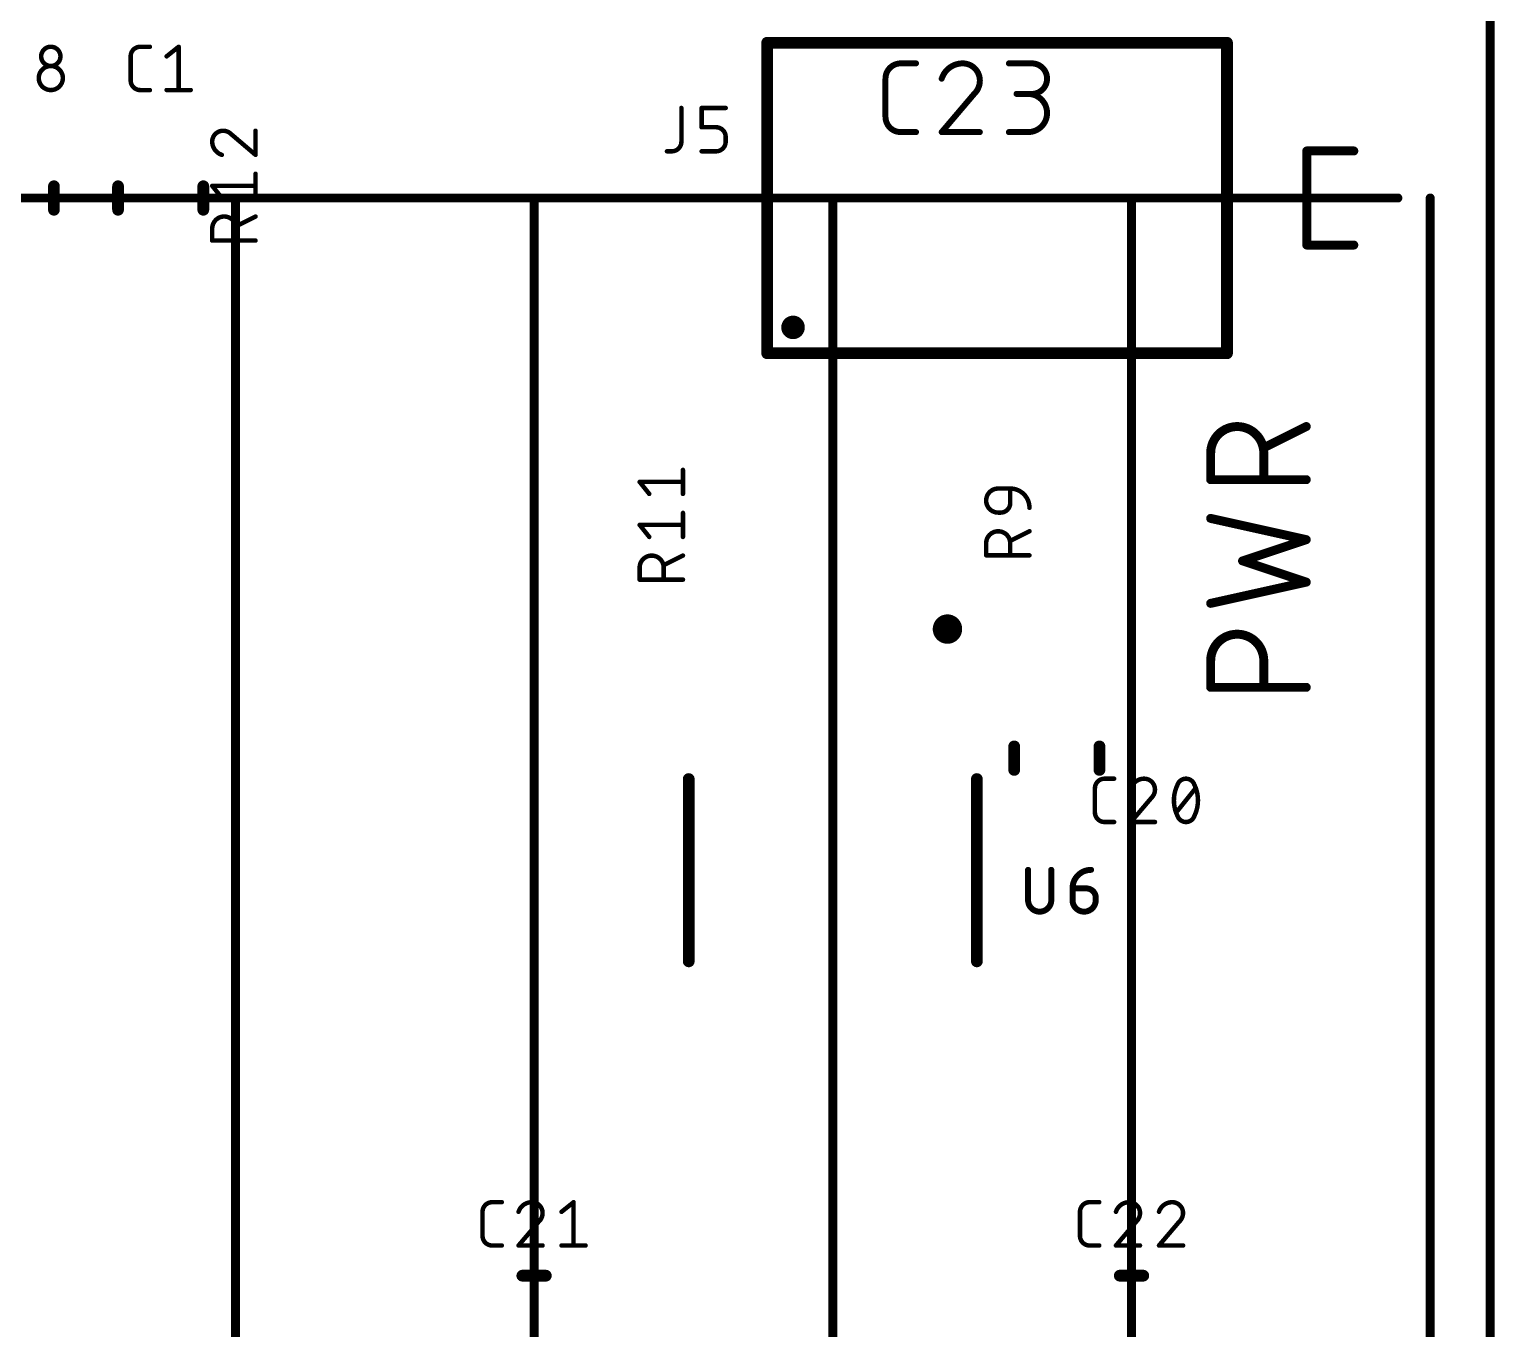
# Model space of a CAD drawing. Extents: x 0 to 95, y -1 to 127.
# Drawn here: x 70.16 to 95.08, y 21.43 to 43.53 of the extents above; entities that cross this region are included whole.
import ezdxf

# ---------------------------------------------------------------- set-up
doc = ezdxf.new("R2010")
doc.units = 0
doc.layers.add('21', color=253, linetype='CONTINUOUS')
doc.layers.add('25', color=253, linetype='CONTINUOUS')

msp = doc.modelspace()

# ---------------------------------------------------------------- linework, layer by layer
at = {"layer": '21'}
for points, const_width in [([(95, 100.4), (95, 1.4)], 0.1524), ([(82.704, 43.3), (90.524, 43.3)], 0.2), ([(82.704, 38.02), (82.704, 43.3)], 0.2), ([(90.524, 43.3), (90.524, 38.02)], 0.2), ([(91.88, 39.86), (91.88, 41.46)], 0.1524), ([(91.88, 41.46), (92.68, 41.46)], 0.1524), ([(70.575, 40.46), (70.575, 40.86)], 0.2), ([(71.665, 40.46), (71.665, 40.86)], 0.2), ([(73.115, 40.46), (73.115, 40.86)], 0.2), ([(73.66, 40.66), (68.58, 40.66)], 0.1524), ([(73.66, 40.66), (73.66, -1.25)], 0.1524), ([(78.74, 40.66), (73.66, 40.66)], 0.1524), ([(78.74, 40.66), (78.74, -1.25)], 0.1524), ([(83.82, 40.66), (78.74, 40.66)], 0.1524), ([(83.82, 40.66), (83.82, -1.25)], 0.1524), ([(88.9, 40.66), (83.82, 40.66)], 0.1524), ([(88.9, 40.66), (88.9, -1.25)], 0.1524), ([(93.43, 40.66), (88.9, 40.66)], 0.1524), ([(93.98, 40.66), (93.98, -1.25)], 0.1524), ([(92.68, 39.86), (91.88, 39.86)], 0.1524), ([(90.524, 38.02), (82.704, 38.02)], 0.2), ([(86.905, 30.935), (86.905, 31.335)], 0.2), ([(88.355, 30.935), (88.355, 31.335)], 0.2), ([(81.37, 30.78), (81.37, 27.68)], 0.2), ([(86.27, 30.78), (86.27, 27.68)], 0.2), ([(78.54, 22.335), (78.94, 22.335)], 0.2), ([(88.7, 22.335), (89.1, 22.335)], 0.2)]:
    msp.add_lwpolyline(points, dxfattribs=dict(at, const_width=const_width))
for points, const_width in [([(82.704, 43.35, 1), (82.704, 43.25)], 0.1), ([(82.754, 43.3, 1), (82.654, 43.3)], 0.1), ([(90.574, 43.3, 1), (90.474, 43.3)], 0.1), ([(90.524, 43.25, 1), (90.524, 43.35)], 0.1), ([(91.9181, 41.46, 1), (91.8419, 41.46)], 0.0762), ([(91.88, 41.4981, 1), (91.88, 41.4219)], 0.0762), ([(92.68, 41.4219, 1), (92.68, 41.4981)], 0.0762), ([(70.625, 40.86, 1), (70.525, 40.86)], 0.1), ([(71.715, 40.86, 1), (71.615, 40.86)], 0.1), ([(73.165, 40.86, 1), (73.065, 40.86)], 0.1), ([(73.6981, 40.66, 1), (73.6219, 40.66)], 0.0762), ([(73.66, 40.6981, 1), (73.66, 40.6219)], 0.0762), ([(73.66, 40.6219, 1), (73.66, 40.6981)], 0.0762), ([(78.7781, 40.66, 1), (78.7019, 40.66)], 0.0762), ([(78.74, 40.6981, 1), (78.74, 40.6219)], 0.0762), ([(78.74, 40.6219, 1), (78.74, 40.6981)], 0.0762), ([(83.8581, 40.66, 1), (83.7819, 40.66)], 0.0762), ([(83.82, 40.6981, 1), (83.82, 40.6219)], 0.0762), ([(83.82, 40.6219, 1), (83.82, 40.6981)], 0.0762), ([(88.9381, 40.66, 1), (88.8619, 40.66)], 0.0762), ([(88.9, 40.6981, 1), (88.9, 40.6219)], 0.0762), ([(88.9, 40.6219, 1), (88.9, 40.6981)], 0.0762), ([(93.43, 40.6219, 1), (93.43, 40.6981)], 0.0762), ([(94.0181, 40.66, 1), (93.9419, 40.66)], 0.0762), ([(70.525, 40.46, 1), (70.625, 40.46)], 0.1), ([(71.615, 40.46, 1), (71.715, 40.46)], 0.1), ([(73.065, 40.46, 1), (73.165, 40.46)], 0.1), ([(91.88, 39.8981, 1), (91.88, 39.8219)], 0.0762), ([(91.8419, 39.86, 1), (91.9181, 39.86)], 0.0762), ([(92.68, 39.8219, 1), (92.68, 39.8981)], 0.0762), ([(83.144, 38.36, 1), (83.144, 38.56, 1), (83.144, 38.36)], 0.2), ([(82.704, 38.07, 1), (82.704, 37.97)], 0.1), ([(82.654, 38.02, 1), (82.754, 38.02)], 0.1), ([(90.474, 38.02, 1), (90.574, 38.02)], 0.1), ([(90.524, 37.97, 1), (90.524, 38.07)], 0.1), ([(85.77, 33.205, 1), (85.77, 33.455, 1), (85.77, 33.205)], 0.25), ([(86.955, 31.335, 1), (86.855, 31.335)], 0.1), ([(88.405, 31.335, 1), (88.305, 31.335)], 0.1), ([(86.855, 30.935, 1), (86.955, 30.935)], 0.1), ([(88.305, 30.935, 1), (88.405, 30.935)], 0.1), ([(81.42, 30.78, 1), (81.32, 30.78)], 0.1), ([(86.32, 30.78, 1), (86.22, 30.78)], 0.1), ([(81.32, 27.68, 1), (81.42, 27.68)], 0.1), ([(86.22, 27.68, 1), (86.32, 27.68)], 0.1), ([(78.54, 22.385, 1), (78.54, 22.285)], 0.1), ([(78.94, 22.285, 1), (78.94, 22.385)], 0.1), ([(88.7, 22.385, 1), (88.7, 22.285)], 0.1), ([(89.1, 22.285, 1), (89.1, 22.385)], 0.1)]:
    msp.add_lwpolyline(points, format="xyb", dxfattribs=dict(at, const_width=const_width))
at = {"layer": '25'}
for points, const_width in [([(70.6854, 43.0682, 1), (70.358, 43.0682)], 0.0762), ([(72.0431, 43.2319, 0.4142), (71.8794, 43.0682)], 0.0762), ([(72.0431, 43.251, 1), (72.0431, 43.2129)], 0.0381), ([(72.0431, 43.2129, 1), (72.0431, 43.2509)], 0.0381), ([(72.2068, 43.2129, 1), (72.2068, 43.251)], 0.0381), ([(72.715, 43.2319, 1), (72.6769, 43.2319)], 0.0381), ([(72.7079, 43.217, 1), (72.684, 43.2468)], 0.0381), ([(70.7263, 42.6999, 1), (70.3171, 42.6999)], 0.0762), ([(70.358, 43.0682, 1), (70.6854, 43.0682)], 0.0762), ([(70.3771, 43.0682, 1), (70.339, 43.0682)], 0.0381), ([(70.339, 43.0682, 1), (70.3771, 43.0682)], 0.0381), ([(70.7045, 43.0682, 1), (70.6664, 43.0682)], 0.0381), ([(70.6664, 43.0682, 1), (70.7044, 43.0682)], 0.0381), ([(71.8985, 43.0682, 1), (71.8604, 43.0682)], 0.0381), ([(71.8604, 43.0682, 1), (71.8985, 43.0682)], 0.0381), ([(72.4794, 43.0831, 1), (72.5032, 43.0533)], 0.0381), ([(84.9757, 42.9492, 0.4142), (84.716, 42.6896)], 0.1016), ([(84.9757, 42.9746, 1), (84.9757, 42.9238)], 0.0508), ([(84.9757, 42.9238, 1), (84.9757, 42.9746)], 0.0508), ([(85.2353, 42.9238, 1), (85.2353, 42.9746)], 0.0508), ([(86.0289, 42.9492, 0.3252), (85.6719, 42.6896)], 0.1016), ([(86.321, 42.6571, 0.4142), (86.0289, 42.9492)], 0.1016), ([(86.0289, 42.9746, 1), (86.0289, 42.9238)], 0.0508), ([(86.0289, 42.9238, 1), (86.0289, 42.9746)], 0.0508), ([(86.8149, 42.9746, 1), (86.8149, 42.9238)], 0.0508), ([(87.2043, 42.4299, 1), (87.2043, 42.9492)], 0.1016), ([(87.2043, 42.9746, 1), (87.2043, 42.9238)], 0.0508), ([(87.2043, 42.9238, 1), (87.2043, 42.9746)], 0.0508), ([(70.3171, 42.6999, 1), (70.7263, 42.6999)], 0.0762), ([(70.3361, 42.6999, 1), (70.2981, 42.6999)], 0.0381), ([(70.2981, 42.6999, 1), (70.3362, 42.6999)], 0.0381), ([(70.7454, 42.6999, 1), (70.7073, 42.6999)], 0.0381), ([(70.7073, 42.6999, 1), (70.7454, 42.6999)], 0.0381), ([(71.8794, 42.659, 0.4142), (72.0431, 42.4953)], 0.0762), ([(71.8985, 42.659, 1), (71.8604, 42.659)], 0.0381), ([(71.8604, 42.659, 1), (71.8985, 42.659)], 0.0381), ([(84.7414, 42.6896, 1), (84.6906, 42.6896)], 0.0508), ([(84.6906, 42.6896, 1), (84.7414, 42.6896)], 0.0508), ([(85.6477, 42.6974, 1), (85.696, 42.6817)], 0.0508), ([(86.2236, 42.4299, 0.2053), (86.321, 42.6571)], 0.1016), ([(86.3464, 42.6571, 1), (86.2956, 42.6571)], 0.0508), ([(86.2956, 42.6571, 1), (86.3464, 42.6571)], 0.0508), ([(72.0431, 42.5144, 1), (72.0431, 42.4763)], 0.0381), ([(72.0431, 42.4763, 1), (72.0431, 42.5144)], 0.0381), ([(72.2068, 42.4763, 1), (72.2068, 42.5144)], 0.0381), ([(72.4913, 42.5144, 1), (72.4913, 42.4763)], 0.0381), ([(72.6769, 42.4953, 1), (72.715, 42.4953)], 0.0381), ([(72.9006, 42.4763, 1), (72.9006, 42.5144)], 0.0381), ([(86.2061, 42.4483, 1), (86.2411, 42.4115)], 0.0508), ([(86.243, 42.4135, 1), (86.2042, 42.4464)], 0.0508), ([(86.9447, 42.4553, 1), (86.9447, 42.4045)], 0.0508), ([(87.1394, 41.7808, 1), (87.1394, 42.4299)], 0.1016), ([(87.1394, 42.4553, 1), (87.1394, 42.4045)], 0.0508), ([(87.2043, 42.4553, 1), (87.2043, 42.4045)], 0.0508), ([(87.2043, 42.4045, 1), (87.2043, 42.4553)], 0.0508), ([(81.2647, 42.1908, 1), (81.2266, 42.1908)], 0.0381), ([(81.6081, 42.1908, 1), (81.57, 42.1908)], 0.0381), ([(81.5891, 42.2099, 1), (81.5891, 42.1718)], 0.0381), ([(81.9983, 42.1718, 1), (81.9983, 42.2099)], 0.0381), ([(81.5891, 41.8825, 1), (81.5891, 41.8444)], 0.0381), ([(81.57, 41.8634, 1), (81.6081, 41.8634)], 0.0381), ([(81.8346, 41.8825, 1), (81.8346, 41.8444)], 0.0381), ([(81.9983, 41.6997, 0.4142), (81.8346, 41.8634)], 0.0762), ([(81.8346, 41.8444, 1), (81.8346, 41.8825)], 0.0381), ([(84.716, 42.0404, 0.4142), (84.9757, 41.7808)], 0.1016), ([(84.7414, 42.0404, 1), (84.6906, 42.0404)], 0.0508), ([(84.6906, 42.0404, 1), (84.7414, 42.0404)], 0.0508), ([(73.4505, 41.8032, 0.4142), (73.2663, 41.6191)], 0.0762), ([(73.2663, 41.6191, 0.3252), (73.43, 41.394)], 0.0762), ([(73.2853, 41.6191, 1), (73.2473, 41.6191)], 0.0381), ([(73.2473, 41.6191, 1), (73.2853, 41.6191)], 0.0381), ([(73.4504, 41.8223, 1), (73.4505, 41.7842)], 0.0381), ([(73.5937, 41.7419, 0.2053), (73.4505, 41.8032)], 0.0762), ([(73.4505, 41.7842, 1), (73.4505, 41.8223)], 0.0381), ([(73.606, 41.7564, 1), (73.5813, 41.7273)], 0.0381), ([(73.5799, 41.7287, 1), (73.6075, 41.755)], 0.0381), ([(74.0219, 41.8032, 1), (73.9839, 41.8032)], 0.0381), ([(81.0819, 41.4542, 0.4142), (81.2456, 41.6179)], 0.0762), ([(81.2647, 41.6179, 1), (81.2266, 41.6179)], 0.0381), ([(81.2266, 41.6179, 1), (81.2647, 41.6179)], 0.0381), ([(81.8346, 41.4542, 0.4142), (81.9983, 41.6179)], 0.0762), ([(82.0173, 41.6179, 1), (81.9792, 41.6179)], 0.0381), ([(82.0173, 41.6997, 1), (81.9793, 41.6997)], 0.0381), ([(81.9793, 41.6997, 1), (82.0173, 41.6997)], 0.0381), ([(81.9793, 41.6179, 1), (82.0173, 41.6179)], 0.0381), ([(84.9757, 41.8062, 1), (84.9757, 41.7554)], 0.0508), ([(84.9757, 41.7554, 1), (84.9757, 41.8062)], 0.0508), ([(85.2353, 41.7554, 1), (85.2353, 41.8062)], 0.0508), ([(85.6525, 41.7973, 1), (85.6912, 41.7643)], 0.0508), ([(85.6719, 41.8062, 1), (85.6719, 41.7554)], 0.0508), ([(86.321, 41.7554, 1), (86.321, 41.8062)], 0.0508), ([(86.8149, 41.8062, 1), (86.8149, 41.7554)], 0.0508), ([(87.1394, 41.8062, 1), (87.1394, 41.7554)], 0.0508), ([(87.1394, 41.7554, 1), (87.1394, 41.8062)], 0.0508), ([(73.4241, 41.3759, 1), (73.4359, 41.4121)], 0.0381), ([(73.9839, 41.394, 1), (74.0219, 41.394)], 0.0381), ([(73.9906, 41.3795, 1), (74.0152, 41.4085)], 0.0381), ([(81.0001, 41.4733, 1), (81.0001, 41.4352)], 0.0381), ([(81.0819, 41.4733, 1), (81.0819, 41.4352)], 0.0381), ([(81.0819, 41.4352, 1), (81.0819, 41.4733)], 0.0381), ([(81.5891, 41.4733, 1), (81.5891, 41.4352)], 0.0381), ([(81.8346, 41.4733, 1), (81.8346, 41.4352)], 0.0381), ([(81.8346, 41.4352, 1), (81.8346, 41.4733)], 0.0381), ([(73.2663, 40.8862, 1), (73.2663, 40.8481)], 0.0381), ([(73.2812, 40.879, 1), (73.2514, 40.8552)], 0.0381), ([(74.0219, 41.0717, 1), (73.9839, 41.0717)], 0.0381), ([(74.0029, 40.8481, 1), (74.0029, 40.8862)], 0.0381), ([(73.4151, 40.6506, 1), (73.4449, 40.6744)], 0.0381), ([(73.9839, 40.6625, 1), (74.0219, 40.6625)], 0.0381), ([(73.6755, 40.1407, 1), (73.2663, 40.1407)], 0.0762), ([(74.0114, 40.3283, 1), (73.9944, 40.3624)], 0.0381), ([(73.2853, 40.1407, 1), (73.2473, 40.1407)], 0.0381), ([(73.2473, 40.1407, 1), (73.2853, 40.1407)], 0.0381), ([(73.667, 40.1987, 1), (73.684, 40.1646)], 0.0381), ([(73.6946, 40.1407, 1), (73.6565, 40.1407)], 0.0381), ([(73.6565, 40.1407, 1), (73.6946, 40.1407)], 0.0381), ([(73.2663, 39.9552, 1), (73.2663, 39.9171)], 0.0381), ([(73.2473, 39.9361, 1), (73.2853, 39.9361)], 0.0381), ([(73.6565, 39.9361, 1), (73.6946, 39.9361)], 0.0381), ([(74.0029, 39.9171, 1), (74.0029, 39.9552)], 0.0381), ([(91.1493, 36.3222, 1), (90.2462, 36.3222)], 0.1524), ([(91.8888, 36.7397, 1), (91.8548, 36.8079)], 0.0762), ([(90.2843, 36.3222, 1), (90.2081, 36.3222)], 0.0762), ([(91.1874, 36.3222, 1), (91.1112, 36.3222)], 0.0762), ([(91.1323, 36.4466, 1), (91.1664, 36.3785)], 0.0762), ([(90.2081, 36.3222, 1), (90.2843, 36.3222)], 0.0762), ([(91.1112, 36.3222, 1), (91.1874, 36.3222)], 0.0762), ([(81.2909, 36.0374, 1), (81.2529, 36.0374)], 0.0381), ([(90.2462, 35.9088, 1), (90.2462, 35.8326)], 0.0762), ([(90.2081, 35.8707, 1), (90.2843, 35.8707)], 0.0762), ([(91.1112, 35.8707, 1), (91.1874, 35.8707)], 0.0762), ([(91.8718, 35.8326, 1), (91.8718, 35.9088)], 0.0762), ([(80.5353, 35.8519, 1), (80.5353, 35.8138)], 0.0381), ([(80.5502, 35.8447, 1), (80.5204, 35.8209)], 0.0381), ([(80.6841, 35.6163, 1), (80.7139, 35.6401)], 0.0381), ([(81.2529, 35.6282, 1), (81.2909, 35.6282)], 0.0381), ([(81.2719, 35.8138, 1), (81.2719, 35.8519)], 0.0381), ([(86.6327, 35.7197, 1), (86.6327, 35.3105)], 0.0762), ([(86.6327, 35.7388, 1), (86.6327, 35.7007)], 0.0381), ([(86.6327, 35.7006, 1), (86.6327, 35.7387)], 0.0381), ([(87.1647, 35.3923, 0.4142), (86.8373, 35.7197)], 0.0762), ([(86.8373, 35.7388, 1), (86.8373, 35.7007)], 0.0381), ([(86.8564, 35.7197, 1), (86.8183, 35.7197)], 0.0381), ([(86.8373, 35.7007, 1), (86.8373, 35.7388)], 0.0381), ([(86.6736, 35.3105, 0.4142), (86.8373, 35.4742)], 0.0762), ([(86.8564, 35.4742, 1), (86.8183, 35.4742)], 0.0381), ([(86.8183, 35.4742, 1), (86.8564, 35.4742)], 0.0381), ([(87.1457, 35.3923, 1), (87.1838, 35.3923)], 0.0381), ([(80.5502, 35.1132, 1), (80.5204, 35.0894)], 0.0381), ([(80.5353, 35.1204, 1), (80.5353, 35.0823)], 0.0381), ([(81.2909, 35.3059, 1), (81.2529, 35.3059)], 0.0381), ([(81.2719, 35.0823, 1), (81.2719, 35.1204)], 0.0381), ([(86.6327, 35.3295, 1), (86.6327, 35.2914)], 0.0381), ([(86.6327, 35.2914, 1), (86.6327, 35.3295)], 0.0381), ([(86.6736, 35.3295, 1), (86.6736, 35.2914)], 0.0381), ([(86.6736, 35.2914, 1), (86.6736, 35.3295)], 0.0381), ([(90.2545, 35.2491, 1), (90.2379, 35.1747)], 0.0762), ([(80.6841, 34.8848, 1), (80.7139, 34.9086)], 0.0381), ([(81.2529, 34.8967, 1), (81.2909, 34.8967)], 0.0381), ([(86.8373, 34.7887, 1), (86.4281, 34.7887)], 0.0762), ([(87.1732, 34.9763, 1), (87.1562, 35.0103)], 0.0381), ([(91.8838, 34.8145, 1), (91.8598, 34.8868)], 0.0762), ([(91.8635, 34.8135, 1), (91.8801, 34.8879)], 0.0762), ([(86.4471, 34.7887, 1), (86.4091, 34.7887)], 0.0381), ([(86.4091, 34.7887, 1), (86.4471, 34.7887)], 0.0381), ([(86.8288, 34.8466, 1), (86.8458, 34.8126)], 0.0381), ([(86.8564, 34.7887, 1), (86.8183, 34.7887)], 0.0381), ([(86.8183, 34.7887, 1), (86.8564, 34.7887)], 0.0381), ([(80.9445, 34.3749, 1), (80.5353, 34.3749)], 0.0762), ([(80.5543, 34.3749, 1), (80.5163, 34.3749)], 0.0381), ([(80.5163, 34.3749, 1), (80.5543, 34.3749)], 0.0381), ([(80.936, 34.4329, 1), (80.953, 34.3988)], 0.0381), ([(80.9636, 34.3749, 1), (80.9255, 34.3749)], 0.0381), ([(80.9255, 34.3749, 1), (80.9636, 34.3749)], 0.0381), ([(81.2804, 34.5625, 1), (81.2634, 34.5966)], 0.0381), ([(86.4281, 34.6031, 1), (86.4281, 34.565)], 0.0381), ([(86.4091, 34.5841, 1), (86.4471, 34.5841)], 0.0381), ([(86.8183, 34.5841, 1), (86.8564, 34.5841)], 0.0381), ([(87.1647, 34.565, 1), (87.1647, 34.6031)], 0.0381), ([(90.8001, 34.5256, 1), (90.776, 34.4533)], 0.0762), ([(90.776, 34.5256, 1), (90.8001, 34.4533)], 0.0762), ([(80.5353, 34.1894, 1), (80.5353, 34.1513)], 0.0381), ([(80.5163, 34.1703, 1), (80.5543, 34.1703)], 0.0381), ([(80.9255, 34.1703, 1), (80.9636, 34.1703)], 0.0381), ([(81.2719, 34.1513, 1), (81.2719, 34.1894)], 0.0381), ([(91.8598, 34.0921, 1), (91.8838, 34.1643)], 0.0762), ([(91.8801, 34.091, 1), (91.8635, 34.1654)], 0.0762), ([(90.2379, 33.8041, 1), (90.2545, 33.7298)], 0.0762), ([(91.1493, 32.7911, 1), (90.2462, 32.7911)], 0.1524), ([(90.2843, 32.7911, 1), (90.2081, 32.7911)], 0.0762), ([(90.2081, 32.7911, 1), (90.2843, 32.7911)], 0.0762), ([(91.1874, 32.7911, 1), (91.1112, 32.7911)], 0.0762), ([(91.1112, 32.7911, 1), (91.1874, 32.7911)], 0.0762), ([(90.2462, 32.3777, 1), (90.2462, 32.3015)], 0.0762), ([(91.8718, 32.3015, 1), (91.8718, 32.3777)], 0.0762), ([(90.2081, 32.3396, 1), (90.2843, 32.3396)], 0.0762), ([(91.1112, 32.3396, 1), (91.1874, 32.3396)], 0.0762), ([(88.4414, 30.7859, 0.4142), (88.2777, 30.6222)], 0.0762), ([(88.2967, 30.6222, 1), (88.2586, 30.6222)], 0.0381), ([(88.4414, 30.805, 1), (88.4414, 30.7669)], 0.0381), ([(88.4414, 30.7669, 1), (88.4414, 30.8049)], 0.0381), ([(88.6051, 30.7669, 1), (88.6051, 30.805)], 0.0381), ([(89.1147, 30.7859, 0.3252), (88.8896, 30.6222)], 0.0762), ([(89.2988, 30.6018, 0.4142), (89.1147, 30.7859)], 0.0762), ([(89.1147, 30.805, 1), (89.1147, 30.7669)], 0.0381), ([(89.1147, 30.7669, 1), (89.1147, 30.8049)], 0.0381), ([(89.6825, 30.6836, 0.1139), (89.6211, 30.4176)], 0.0762), ([(89.8257, 30.7859, 0.3205), (89.6825, 30.6836)], 0.0762), ([(89.6645, 30.6898, 1), (89.7005, 30.6774)], 0.0381), ([(89.6996, 30.6752, 1), (89.6654, 30.6919)], 0.0381), ([(89.9689, 30.6836, 0.3205), (89.8257, 30.7859)], 0.0762), ([(89.8257, 30.8049, 1), (89.8257, 30.7669)], 0.0381), ([(89.8257, 30.7669, 1), (89.8257, 30.805)], 0.0381), ([(90.0303, 30.4176, 0.1139), (89.9689, 30.6836)], 0.0762), ([(89.9861, 30.6919, 1), (89.9518, 30.6752)], 0.0381), ([(89.9509, 30.6774, 1), (89.987, 30.6898)], 0.0381), ([(90.0043, 30.6103, 1), (89.9745, 30.6341)], 0.0381), ([(88.2586, 30.6222, 1), (88.2967, 30.6222)], 0.0381), ([(88.8715, 30.6281, 1), (88.9077, 30.6163)], 0.0381), ([(89.2374, 30.4585, 0.2053), (89.2988, 30.6018)], 0.0762), ([(89.2243, 30.4723, 1), (89.2506, 30.4447)], 0.0381), ([(89.2519, 30.4462, 1), (89.2229, 30.4709)], 0.0381), ([(89.3179, 30.6017, 1), (89.2798, 30.6018)], 0.0381), ([(89.2798, 30.6018, 1), (89.3179, 30.6018)], 0.0381), ([(89.6211, 30.4176, 0.1139), (89.6825, 30.1516)], 0.0762), ([(89.6402, 30.4176, 1), (89.6021, 30.4176)], 0.0381), ([(89.6021, 30.4176, 1), (89.6402, 30.4176)], 0.0381), ([(89.9689, 30.1516, 0.1139), (90.0303, 30.4176)], 0.0762), ([(90.0494, 30.4176, 1), (90.0113, 30.4176)], 0.0381), ([(90.0113, 30.4176, 1), (90.0494, 30.4176)], 0.0381), ([(88.2777, 30.213, 0.4142), (88.4414, 30.0493)], 0.0762), ([(88.2967, 30.213, 1), (88.2586, 30.213)], 0.0381), ([(88.2586, 30.213, 1), (88.2967, 30.213)], 0.0381), ([(89.6471, 30.2249, 1), (89.6769, 30.2011)], 0.0381), ([(89.6825, 30.1516, 0.3205), (89.8257, 30.0493)], 0.0762), ([(89.7005, 30.1578, 1), (89.6645, 30.1454)], 0.0381), ([(89.6654, 30.1433, 1), (89.6996, 30.16)], 0.0381), ([(89.8257, 30.0493, 0.3205), (89.9689, 30.1516)], 0.0762), ([(89.9518, 30.16, 1), (89.9861, 30.1433)], 0.0381), ([(89.987, 30.1454, 1), (89.9509, 30.1578)], 0.0381), ([(88.4414, 30.0684, 1), (88.4414, 30.0303)], 0.0381), ([(88.4414, 30.0303, 1), (88.4414, 30.0684)], 0.0381), ([(88.6051, 30.0303, 1), (88.6051, 30.0684)], 0.0381), ([(88.8896, 30.0684, 1), (88.8896, 30.0303)], 0.0381), ([(88.8751, 30.0616, 1), (88.9041, 30.037)], 0.0381), ([(89.2988, 30.0303, 1), (89.2988, 30.0684)], 0.0381), ([(89.8257, 30.0683, 1), (89.8257, 30.0303)], 0.0381), ([(89.8257, 30.0303, 1), (89.8257, 30.0683)], 0.0381), ([(87.1662, 29.236, 1), (87.1154, 29.236)], 0.0508), ([(87.5613, 29.236, 1), (87.5105, 29.236)], 0.0508), ([(88.2128, 29.236, 0.4142), (87.8967, 28.9199)], 0.1016), ([(88.2128, 29.2106, 1), (88.2128, 29.2614)], 0.0508), ([(87.8967, 28.9453, 1), (87.8967, 28.8945)], 0.0508), ([(87.9221, 28.9199, 1), (87.8713, 28.9199)], 0.0508), ([(87.8713, 28.9199, 1), (87.9221, 28.9199)], 0.0508), ([(88.2918, 28.7619, 0.4142), (88.1338, 28.9199)], 0.1016), ([(88.1338, 28.9453, 1), (88.1338, 28.8945)], 0.0508), ([(88.1338, 28.8945, 1), (88.1338, 28.9453)], 0.0508), ([(87.1408, 28.7224, 1), (87.5359, 28.7224)], 0.1016), ([(87.1662, 28.7224, 1), (87.1154, 28.7224)], 0.0508), ([(87.1154, 28.7224, 1), (87.1662, 28.7224)], 0.0508), ([(87.5613, 28.7224, 1), (87.5105, 28.7224)], 0.0508), ([(87.5105, 28.7224, 1), (87.5613, 28.7224)], 0.0508), ([(87.8967, 28.7224, 1), (88.2918, 28.7224)], 0.1016), ([(87.9221, 28.7224, 1), (87.8713, 28.7224)], 0.0508), ([(87.8713, 28.7224, 1), (87.9221, 28.7224)], 0.0508), ([(88.3172, 28.7619, 1), (88.2664, 28.7619)], 0.0508), ([(88.2664, 28.7619, 1), (88.3172, 28.7619)], 0.0508), ([(88.3172, 28.7224, 1), (88.2664, 28.7224)], 0.0508), ([(88.2664, 28.7224, 1), (88.3172, 28.7224)], 0.0508), ([(78.0274, 23.5847, 0.4142), (77.8637, 23.421)], 0.0762), ([(77.8827, 23.421, 1), (77.8446, 23.421)], 0.0381), ([(77.8446, 23.421, 1), (77.8827, 23.421)], 0.0381), ([(78.0274, 23.6038, 1), (78.0274, 23.5657)], 0.0381), ([(78.0274, 23.5657, 1), (78.0274, 23.6037)], 0.0381), ([(78.1911, 23.5657, 1), (78.1911, 23.6038)], 0.0381), ([(78.7007, 23.5847, 0.3252), (78.4756, 23.421)], 0.0762), ([(78.4575, 23.4269, 1), (78.4937, 23.4151)], 0.0381), ([(78.8848, 23.4006, 0.4142), (78.7007, 23.5847)], 0.0762), ([(78.7007, 23.6038, 1), (78.7007, 23.5657)], 0.0381), ([(78.7007, 23.5657, 1), (78.7007, 23.6037)], 0.0381), ([(78.8234, 23.2573, 0.2053), (78.8848, 23.4006)], 0.0762), ([(78.9039, 23.4005, 1), (78.8658, 23.4006)], 0.0381), ([(79.1952, 23.4359, 1), (79.219, 23.4061)], 0.0381), ([(79.4308, 23.5847, 1), (79.3927, 23.5847)], 0.0381), ([(79.4236, 23.5698, 1), (79.3998, 23.5996)], 0.0381), ([(88.1874, 23.5847, 0.4142), (88.0237, 23.421)], 0.0762), ([(88.0427, 23.421, 1), (88.0046, 23.421)], 0.0381), ([(88.0046, 23.421, 1), (88.0427, 23.421)], 0.0381), ([(88.1874, 23.6038, 1), (88.1874, 23.5657)], 0.0381), ([(88.1874, 23.5657, 1), (88.1874, 23.6037)], 0.0381), ([(88.3511, 23.5657, 1), (88.3511, 23.6038)], 0.0381), ([(88.8607, 23.5847, 0.3252), (88.6356, 23.421)], 0.0762), ([(88.6175, 23.4269, 1), (88.6537, 23.4151)], 0.0381), ([(89.0448, 23.4006, 0.4142), (88.8607, 23.5847)], 0.0762), ([(88.8607, 23.6038, 1), (88.8607, 23.5657)], 0.0381), ([(88.8607, 23.5657, 1), (88.8607, 23.6037)], 0.0381), ([(88.9834, 23.2573, 0.2053), (89.0448, 23.4006)], 0.0762), ([(89.0639, 23.4005, 1), (89.0258, 23.4006)], 0.0381), ([(89.5922, 23.5847, 0.3252), (89.3671, 23.421)], 0.0762), ([(89.349, 23.4269, 1), (89.3852, 23.4151)], 0.0381), ([(89.7763, 23.4006, 0.4142), (89.5922, 23.5847)], 0.0762), ([(89.5922, 23.6038, 1), (89.5922, 23.5657)], 0.0381), ([(89.5922, 23.5657, 1), (89.5922, 23.6037)], 0.0381), ([(89.7149, 23.2573, 0.2053), (89.7763, 23.4006)], 0.0762), ([(89.7954, 23.4005, 1), (89.7573, 23.4006)], 0.0381), ([(78.8103, 23.2711, 1), (78.8366, 23.2435)], 0.0381), ([(78.8379, 23.245, 1), (78.8089, 23.2697)], 0.0381), ([(78.8658, 23.4006, 1), (78.9039, 23.4006)], 0.0381), ([(88.9703, 23.2711, 1), (88.9966, 23.2435)], 0.0381), ([(88.9979, 23.245, 1), (88.9689, 23.2697)], 0.0381), ([(89.0258, 23.4006, 1), (89.0639, 23.4006)], 0.0381), ([(89.7018, 23.2711, 1), (89.7281, 23.2435)], 0.0381), ([(89.7295, 23.245, 1), (89.7004, 23.2697)], 0.0381), ([(89.7573, 23.4006, 1), (89.7954, 23.4006)], 0.0381), ([(77.8637, 23.0118, 0.4142), (78.0274, 22.8481)], 0.0762), ([(77.8827, 23.0118, 1), (77.8446, 23.0118)], 0.0381), ([(77.8446, 23.0118, 1), (77.8827, 23.0118)], 0.0381), ([(88.0237, 23.0118, 0.4142), (88.1874, 22.8481)], 0.0762), ([(88.0427, 23.0118, 1), (88.0046, 23.0118)], 0.0381), ([(88.0046, 23.0118, 1), (88.0427, 23.0118)], 0.0381), ([(78.0274, 22.8672, 1), (78.0274, 22.8291)], 0.0381), ([(78.0274, 22.8291, 1), (78.0274, 22.8672)], 0.0381), ([(78.1911, 22.8291, 1), (78.1911, 22.8672)], 0.0381), ([(78.4756, 22.8672, 1), (78.4756, 22.8291)], 0.0381), ([(78.4611, 22.8604, 1), (78.4901, 22.8358)], 0.0381), ([(78.8848, 22.8291, 1), (78.8848, 22.8672)], 0.0381), ([(79.2071, 22.8672, 1), (79.2071, 22.8291)], 0.0381), ([(79.3927, 22.8481, 1), (79.4308, 22.8481)], 0.0381), ([(79.6163, 22.8291, 1), (79.6163, 22.8672)], 0.0381), ([(88.1874, 22.8672, 1), (88.1874, 22.8291)], 0.0381), ([(88.1874, 22.8291, 1), (88.1874, 22.8672)], 0.0381), ([(88.3511, 22.8291, 1), (88.3511, 22.8672)], 0.0381), ([(88.6356, 22.8672, 1), (88.6356, 22.8291)], 0.0381), ([(88.6211, 22.8604, 1), (88.6501, 22.8358)], 0.0381), ([(89.0448, 22.8291, 1), (89.0448, 22.8672)], 0.0381), ([(89.3671, 22.8672, 1), (89.3671, 22.8291)], 0.0381), ([(89.3526, 22.8604, 1), (89.3816, 22.8358)], 0.0381), ([(89.7763, 22.8291, 1), (89.7763, 22.8672)], 0.0381)]:
    msp.add_lwpolyline(points, format="xyb", dxfattribs=dict(at, const_width=const_width))
for points, const_width in [([(72.0431, 43.2319), (72.2068, 43.2319)], 0.0762), ([(72.4913, 43.0682), (72.696, 43.2319)], 0.0762), ([(72.696, 43.2319), (72.696, 42.4953)], 0.0762), ([(71.8794, 42.659), (71.8794, 43.0682)], 0.0762), ([(84.9757, 42.9492), (85.2353, 42.9492)], 0.1016), ([(86.8149, 42.9492), (87.2043, 42.9492)], 0.1016), ([(84.716, 42.0404), (84.716, 42.6896)], 0.1016), ([(72.2068, 42.4953), (72.0431, 42.4953)], 0.0762), ([(72.4913, 42.4953), (72.9006, 42.4953)], 0.0762), ([(86.2236, 42.4299), (85.6719, 41.7808)], 0.1016), ([(87.2043, 42.4299), (86.9447, 42.4299)], 0.1016), ([(81.2456, 42.1908), (81.2456, 41.6179)], 0.0762), ([(81.5891, 41.8634), (81.5891, 42.1908)], 0.0762), ([(81.5891, 42.1908), (81.9983, 42.1908)], 0.0762), ([(81.8346, 41.8634), (81.5891, 41.8634)], 0.0762), ([(73.5937, 41.7419), (74.0029, 41.394)], 0.0762), ([(74.0029, 41.394), (74.0029, 41.8032)], 0.0762), ([(81.9983, 41.6179), (81.9983, 41.6997)], 0.0762), ([(85.2353, 41.7808), (84.9757, 41.7808)], 0.1016), ([(85.6719, 41.7808), (86.321, 41.7808)], 0.1016), ([(86.8149, 41.7808), (87.1394, 41.7808)], 0.1016), ([(81.0819, 41.4542), (81.0001, 41.4542)], 0.0762), ([(81.5891, 41.4542), (81.8346, 41.4542)], 0.0762), ([(73.43, 40.6625), (73.2663, 40.8671)], 0.0762), ([(73.2663, 40.8671), (74.0029, 40.8671)], 0.0762), ([(74.0029, 40.6625), (74.0029, 41.0717)], 0.0762), ([(74.0029, 40.3453), (73.6755, 40.1816)], 0.0762), ([(73.2663, 39.9361), (73.2663, 40.1407)], 0.0762), ([(73.6755, 40.1407), (73.6755, 39.9361)], 0.0762), ([(74.0029, 39.9361), (73.2663, 39.9361)], 0.0762), ([(91.8718, 36.7738), (91.1493, 36.4126)], 0.1524), ([(90.2462, 35.8707), (90.2462, 36.3222)], 0.1524), ([(91.1493, 36.3222), (91.1493, 35.8707)], 0.1524), ([(81.2719, 35.6282), (81.2719, 36.0374)], 0.0762), ([(91.8718, 35.8707), (90.2462, 35.8707)], 0.1524), ([(80.699, 35.6282), (80.5353, 35.8328)], 0.0762), ([(80.5353, 35.8328), (81.2719, 35.8328)], 0.0762), ([(86.6327, 35.7197), (86.8373, 35.7197)], 0.0762), ([(86.8373, 35.7197), (86.8373, 35.4742)], 0.0762), ([(80.699, 34.8967), (80.5353, 35.1013)], 0.0762), ([(80.5353, 35.1013), (81.2719, 35.1013)], 0.0762), ([(81.2719, 34.8967), (81.2719, 35.3059)], 0.0762), ([(86.6736, 35.3105), (86.6327, 35.3105)], 0.0762), ([(91.8718, 34.8507), (90.2462, 35.2119)], 0.1524), ([(87.1647, 34.9933), (86.8373, 34.8296)], 0.0762), ([(90.7881, 34.4894), (91.8718, 34.8507)], 0.1524), ([(86.4281, 34.5841), (86.4281, 34.7887)], 0.0762), ([(86.8373, 34.7887), (86.8373, 34.5841)], 0.0762), ([(80.5353, 34.1703), (80.5353, 34.3749)], 0.0762), ([(81.2719, 34.5795), (80.9445, 34.4158)], 0.0762), ([(80.9445, 34.3749), (80.9445, 34.1703)], 0.0762), ([(87.1647, 34.5841), (86.4281, 34.5841)], 0.0762), ([(91.8718, 34.1282), (90.7881, 34.4894)], 0.1524), ([(81.2719, 34.1703), (80.5353, 34.1703)], 0.0762), ([(90.2462, 33.767), (91.8718, 34.1282)], 0.1524), ([(90.2462, 32.3396), (90.2462, 32.7911)], 0.1524), ([(91.1493, 32.7911), (91.1493, 32.3396)], 0.1524), ([(91.8718, 32.3396), (90.2462, 32.3396)], 0.1524), ([(88.2777, 30.213), (88.2777, 30.6222)], 0.0762), ([(88.4414, 30.7859), (88.6051, 30.7859)], 0.0762), ([(89.662, 30.213), (89.9894, 30.6222)], 0.0762), ([(89.2374, 30.4585), (88.8896, 30.0493)], 0.0762), ([(88.6051, 30.0493), (88.4414, 30.0493)], 0.0762), ([(88.8896, 30.0493), (89.2988, 30.0493)], 0.0762), ([(87.1408, 29.236), (87.1408, 28.7224)], 0.1016), ([(87.5359, 28.7224), (87.5359, 29.236)], 0.1016), ([(87.8967, 28.9199), (88.1338, 28.9199)], 0.1016), ([(87.8967, 28.7224), (87.8967, 28.9199)], 0.1016), ([(88.2918, 28.7619), (88.2918, 28.7224)], 0.1016), ([(77.8637, 23.0118), (77.8637, 23.421)], 0.0762), ([(78.0274, 23.5847), (78.1911, 23.5847)], 0.0762), ([(79.2071, 23.421), (79.4117, 23.5847)], 0.0762), ([(79.4117, 23.5847), (79.4117, 22.8481)], 0.0762), ([(88.0237, 23.0118), (88.0237, 23.421)], 0.0762), ([(88.1874, 23.5847), (88.3511, 23.5847)], 0.0762), ([(78.8234, 23.2573), (78.4756, 22.8481)], 0.0762), ([(88.9834, 23.2573), (88.6356, 22.8481)], 0.0762), ([(89.7149, 23.2573), (89.3671, 22.8481)], 0.0762), ([(78.1911, 22.8481), (78.0274, 22.8481)], 0.0762), ([(78.4756, 22.8481), (78.8848, 22.8481)], 0.0762), ([(79.2071, 22.8481), (79.6163, 22.8481)], 0.0762), ([(88.3511, 22.8481), (88.1874, 22.8481)], 0.0762), ([(88.6356, 22.8481), (89.0448, 22.8481)], 0.0762), ([(89.3671, 22.8481), (89.7763, 22.8481)], 0.0762)]:
    msp.add_lwpolyline(points, dxfattribs=dict(at, const_width=const_width))

doc.saveas('drawing.dxf')
